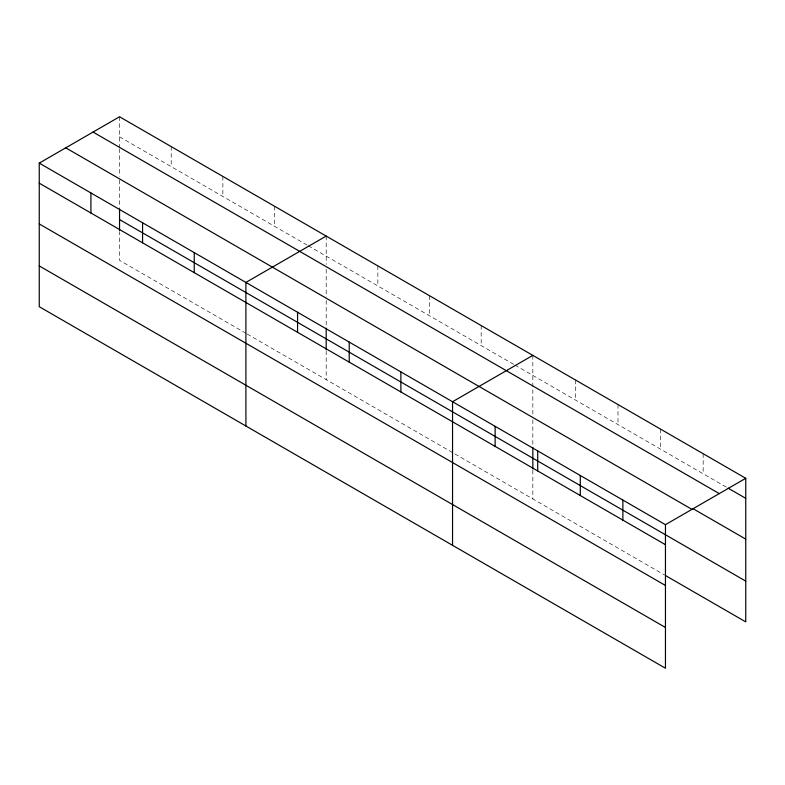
<?xml version="1.0" encoding="UTF-8"?>
<svg xmlns="http://www.w3.org/2000/svg" width="785" height="785" viewBox="0 0 785 785"><rect width="100%" height="100%" fill="white"/><g stroke="black" fill="none" stroke-linecap="round" stroke-linejoin="round"><path stroke-width="0.59" stroke-dasharray="3.92 2.94" d="M119.546 136.806L307.22 245.165M308.269 245.774L513.861 364.466M514.921 365.074L727.057 487.554M246.068 333.38L119.546 260.335L119.546 231.565M247.118 333.998L453.769 453.298M454.819 453.907L664.738 575.101M703.164 453.72L703.164 473.767M660.587 429.13L660.587 449.177M618.001 404.55L618.001 424.597M575.425 379.969L575.425 400.007M532.838 355.379L532.838 416.187M532.838 419.789L532.838 446.184M532.838 470.176L532.838 498.956M481.176 325.549L481.176 345.596M429.513 295.729L429.513 315.776M377.85 265.899L377.85 285.946M326.197 236.069L326.197 264.506M326.197 269.304L326.197 296.887M326.197 300.478L326.197 326.884M326.197 350.875L326.197 379.646M274.534 206.249L274.534 226.286M222.871 176.419L222.871 196.466M171.208 146.589L171.208 166.636M119.546 116.769L119.546 147.6M119.546 148.797L119.546 176.38M119.546 179.971L119.546 207.574"/><path stroke-width="1.18" d="M39.25 163.123L665.454 524.665L665.454 668.231L39.25 306.7L39.25 163.123L119.546 116.769L745.75 478.3L745.75 621.877L665.778 575.709M326.197 236.069L245.901 282.433L245.901 426M532.838 355.379L452.543 401.734L452.543 545.31M665.454 524.665L745.75 478.3M728.097 488.152L745.75 498.347M93.052 132.066L719.256 493.598M692.782 508.533L745.75 539.109M65.744 147.825L691.948 509.367M119.546 219.574L745.75 581.116M39.25 183.17L665.454 544.702M39.25 223.931L665.454 585.473M39.25 265.929L665.454 627.47M622.878 500.074L622.878 520.121M580.292 475.494L580.292 495.531M537.705 450.904L537.705 470.951M532.838 447.391L532.838 468.979M495.129 426.324L495.129 446.371M400.88 371.913L400.88 391.96M349.217 342.083L349.217 362.13M326.197 328.081L326.197 349.668M297.564 312.253L297.564 332.3M194.238 252.603L194.238 272.65M142.576 222.773L142.576 242.82M119.546 208.771L119.546 230.368M90.913 192.953L90.913 213"/></g></svg>
